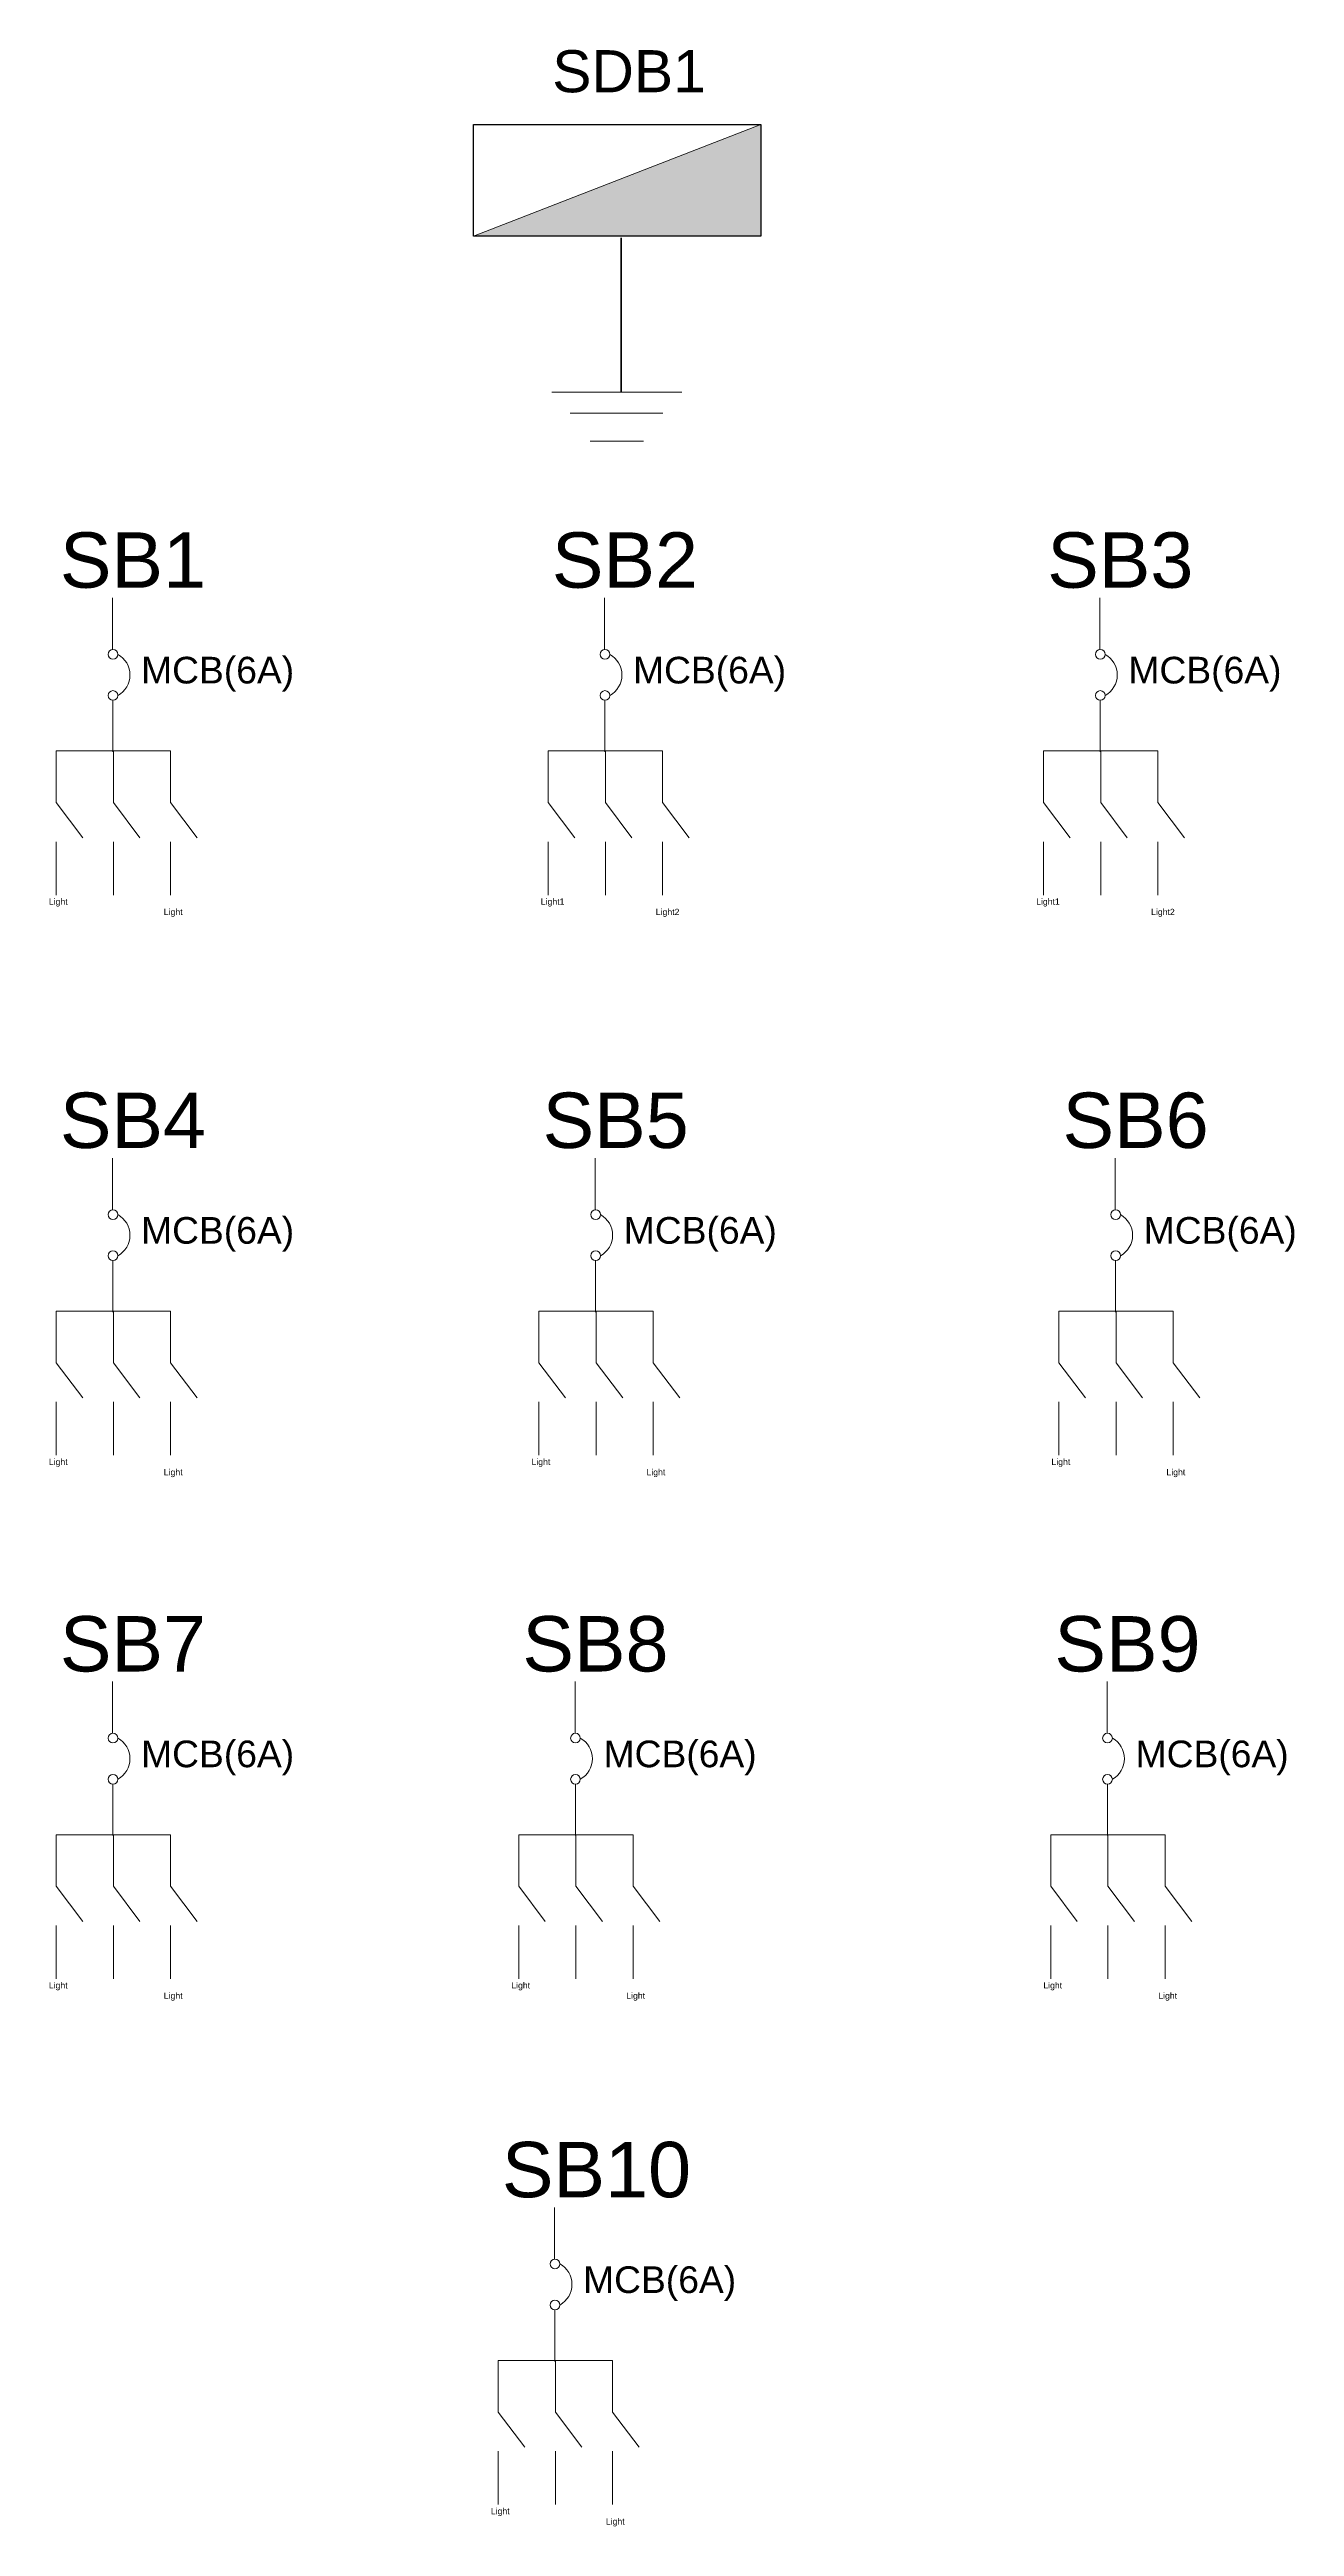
# Model space of a CAD drawing. Header units: inches. Extents: x -20263 to 10253, y -4567 to 3195.
# Drawn here: x 9470 to 10164, y -693 to 686 of the extents above; entities that cross this region are included whole.
import ezdxf

# ---------------------------------------------------------------- set-up
doc = ezdxf.new("R2010")
doc.units = ezdxf.units.IN
doc.header["$MEASUREMENT"] = 0
doc.linetypes.add('ACAD_ISO02W100', pattern=[15, 12, -3])
doc.layers.add('column', color=1, linetype='Continuous', lineweight=50)
doc.layers.add('walll', color=7, linetype='Continuous', lineweight=30)
doc.styles.get("Standard").update_dxf_attribs({"font": 'arial.ttf'})

msp = doc.modelspace()

# ---------------------------------------------------------------- hatches: boundary and pattern name
at = {"layer": 'walll', "linetype": 'ACAD_ISO02W100', "lineweight": 20}
h = msp.add_hatch(color=7, dxfattribs=at)
h.dxf.hatch_style = 1
h.paths.add_polyline_path([(9866.52, 582.468), (9866.52, 644.585), (9706.448, 582.468)])

# ---------------------------------------------------------------- linework, layer by layer
at = {"color": 7, "lineweight": 20}
msp.add_line((9866.52, 644.585), (9706.448, 582.468), dxfattribs=at)
at = {"color": 1, "lineweight": 20}
for p, q in [((9505.394, 381.12), (9505.394, 352.456)), ((9779.506, 381.12), (9779.506, 352.456)), ((10055.496, 381.12), (10055.496, 352.456)), ((9505.575, 324.01), (9505.575, 295.346)), ((9779.687, 324.01), (9779.687, 295.346)), ((10055.677, 324.01), (10055.677, 295.346)), ((9473.977, 295.82), (9473.977, 267.156)), ((9473.977, 295.82), (9505.853, 295.82)), ((9505.853, 295.82), (9505.853, 267.156)), ((9505.853, 295.82), (9537.729, 295.82)), ((9537.729, 295.82), (9537.729, 267.156)), ((9748.089, 295.82), (9748.089, 267.156)), ((9748.089, 295.82), (9779.965, 295.82)), ((9779.965, 295.82), (9779.965, 267.156)), ((9779.965, 295.82), (9811.84, 295.82)), ((9811.84, 295.82), (9811.84, 267.156)), ((10024.079, 295.82), (10024.079, 267.156)), ((10024.079, 295.82), (10055.955, 295.82)), ((10055.955, 295.82), (10055.955, 267.156)), ((10055.955, 295.82), (10087.831, 295.82)), ((10087.831, 295.82), (10087.831, 267.156)), ((9473.977, 267.156), (9488.792, 247.548)), ((9505.853, 267.156), (9520.668, 247.548)), ((9537.729, 267.156), (9552.544, 247.548)), ((9748.089, 267.156), (9762.904, 247.548)), ((9779.965, 267.156), (9794.78, 247.548)), ((9811.84, 267.156), (9826.656, 247.548)), ((10024.079, 267.156), (10038.894, 247.548)), ((10055.955, 267.156), (10070.77, 247.548)), ((10087.831, 267.156), (10102.646, 247.548)), ((9473.979, 245.294), (9473.979, 215.617)), ((9505.855, 245.294), (9505.855, 215.617)), ((9537.731, 245.294), (9537.731, 215.617)), ((9748.091, 245.294), (9748.091, 215.617)), ((9779.967, 245.294), (9779.967, 215.617)), ((9811.842, 245.294), (9811.842, 215.617)), ((10024.081, 245.294), (10024.081, 215.617)), ((10055.957, 245.294), (10055.957, 215.617)), ((10087.833, 245.294), (10087.833, 215.617)), ((9505.394, 69.155), (9505.394, 40.492)), ((9774.332, 69.155), (9774.332, 40.492)), ((10064.027, 69.155), (10064.027, 40.492)), ((9505.575, 12.045), (9505.575, -16.619)), ((9774.514, 12.045), (9774.514, -16.619)), ((10064.208, 12.045), (10064.208, -16.619)), ((9473.977, -16.144), (9473.977, -44.808)), ((9473.977, -16.144), (9505.853, -16.144)), ((9505.853, -16.144), (9505.853, -44.808)), ((9505.853, -16.144), (9537.729, -16.144)), ((9537.729, -16.144), (9537.729, -44.808)), ((9742.916, -16.144), (9742.916, -44.808)), ((9742.916, -16.144), (9774.791, -16.144)), ((9774.791, -16.144), (9774.791, -44.808)), ((9774.791, -16.144), (9806.667, -16.144)), ((9806.667, -16.144), (9806.667, -44.808)), ((10032.61, -16.144), (10032.61, -44.808)), ((10032.61, -16.144), (10064.486, -16.144)), ((10064.486, -16.144), (10064.486, -44.808)), ((10064.486, -16.144), (10096.362, -16.144)), ((10096.362, -16.144), (10096.362, -44.808)), ((9473.977, -44.808), (9488.792, -64.417)), ((9505.853, -44.808), (9520.668, -64.417)), ((9537.729, -44.808), (9552.544, -64.417)), ((9742.916, -44.808), (9757.731, -64.417)), ((9774.791, -44.808), (9789.606, -64.417)), ((9806.667, -44.808), (9821.482, -64.417)), ((10032.61, -44.808), (10047.425, -64.417)), ((10064.486, -44.808), (10079.301, -64.417)), ((10096.362, -44.808), (10111.177, -64.417)), ((9473.979, -66.671), (9473.979, -96.348)), ((9505.855, -66.671), (9505.855, -96.348)), ((9537.731, -66.671), (9537.731, -96.348)), ((9742.918, -66.671), (9742.918, -96.348)), ((9774.793, -66.671), (9774.793, -96.348)), ((9806.669, -66.671), (9806.669, -96.348)), ((10032.612, -66.671), (10032.612, -96.348)), ((10064.488, -66.671), (10064.488, -96.348)), ((10096.364, -66.671), (10096.364, -96.348)), ((9505.394, -222.346), (9505.394, -251.01)), ((9763.081, -222.346), (9763.081, -251.01)), ((10059.503, -222.346), (10059.503, -251.01)), ((9505.575, -279.456), (9505.575, -308.12)), ((9763.262, -279.456), (9763.262, -308.12)), ((10059.684, -279.456), (10059.684, -308.12)), ((9473.977, -307.645), (9473.977, -336.309)), ((9473.977, -307.645), (9505.853, -307.645)), ((9505.853, -307.645), (9505.853, -336.309)), ((9505.853, -307.645), (9537.729, -307.645)), ((9537.729, -307.645), (9537.729, -336.309)), ((9731.664, -307.645), (9731.664, -336.309)), ((9731.664, -307.645), (9763.54, -307.645)), ((9763.54, -307.645), (9763.54, -336.309)), ((9763.54, -307.645), (9795.416, -307.645)), ((9795.416, -307.645), (9795.416, -336.309)), ((10028.086, -307.645), (10028.086, -336.309)), ((10028.086, -307.645), (10059.962, -307.645)), ((10059.962, -307.645), (10059.962, -336.309)), ((10059.962, -307.645), (10091.837, -307.645)), ((10091.837, -307.645), (10091.837, -336.309)), ((9473.977, -336.309), (9488.792, -355.918)), ((9505.853, -336.309), (9520.668, -355.918)), ((9537.729, -336.309), (9552.544, -355.918)), ((9731.664, -336.309), (9746.479, -355.918)), ((9763.54, -336.309), (9778.355, -355.918)), ((9795.416, -336.309), (9810.231, -355.918)), ((10028.086, -336.309), (10042.901, -355.918)), ((10059.962, -336.309), (10074.777, -355.918)), ((10091.837, -336.309), (10106.653, -355.918)), ((9473.979, -358.172), (9473.979, -387.849)), ((9505.855, -358.172), (9505.855, -387.849)), ((9537.731, -358.172), (9537.731, -387.849)), ((9731.666, -358.172), (9731.666, -387.849)), ((9763.542, -358.172), (9763.542, -387.849)), ((9795.418, -358.172), (9795.418, -387.849)), ((10028.088, -358.172), (10028.088, -387.849)), ((10059.964, -358.172), (10059.964, -387.849)), ((10091.839, -358.172), (10091.839, -387.849)), ((9751.664, -515.113), (9751.664, -543.777)), ((9751.845, -572.223), (9751.845, -600.887)), ((9720.247, -600.413), (9720.247, -629.077)), ((9720.247, -600.413), (9752.123, -600.413)), ((9752.123, -600.413), (9752.123, -629.077)), ((9752.123, -600.413), (9783.999, -600.413)), ((9783.999, -600.413), (9783.999, -629.077)), ((9720.247, -629.077), (9735.062, -648.685)), ((9752.123, -629.077), (9766.938, -648.685)), ((9783.999, -629.077), (9798.814, -648.685)), ((9720.249, -650.94), (9720.249, -680.617)), ((9752.125, -650.94), (9752.125, -680.617)), ((9784.001, -650.94), (9784.001, -680.617))]:
    msp.add_line(p, q, dxfattribs=at)
at = {"color": 7, "lineweight": -3}
msp.add_lwpolyline([(9706.448, 644.585), (9866.52, 644.585), (9866.52, 582.468), (9706.448, 582.468)], close=True, dxfattribs=at)
at = {"color": 1, "lineweight": 20}
for centre in [(9505.627, 349.625), (9779.738, 349.625), (10055.729, 349.625), (9505.627, 326.72), (9779.738, 326.72), (10055.729, 326.72), (9505.627, 37.661), (9774.565, 37.661), (10064.26, 37.661), (9505.627, 14.755), (9774.565, 14.755), (10064.26, 14.755), (9505.627, -253.84), (9763.314, -253.84), (10059.735, -253.84), (9505.627, -276.746), (9763.314, -276.746), (10059.735, -276.746), (9751.897, -546.608), (9751.897, -569.513)]:
    msp.add_circle(centre, 2.695, dxfattribs=at)
for centre in [(9501.962, 338.173), (9776.074, 338.173), (10052.064, 338.173), (9501.962, 26.208), (9770.901, 26.208), (10060.596, 26.208), (9501.962, -265.293), (9759.65, -265.293), (10056.071, -265.293), (9748.233, -558.061)]:
    msp.add_arc(centre, 13.1, 299.040801, 60.959199, dxfattribs=at)
at = {"layer": 'column', "color": 244, "true_color": 0x991b1e}
msp.add_line((9788.728, 495.665), (9788.728, 581.52), dxfattribs=at)
at = {"layer": 'walll', "color": 7, "linetype": 'Continuous', "lineweight": 20}
for p, q in [((9786.455, 495.665), (9750.158, 495.665)), ((9750.158, 495.665), (9822.523, 495.665)), ((9760.289, 483.941), (9812.03, 483.941)), ((9771.506, 468.403), (9801.175, 468.403))]:
    msp.add_line(p, q, dxfattribs=at)

# ---------------------------------------------------------------- texts
at = {"color": 5, "lineweight": 20, "attachment_point": 1}
for s, width, gutter_width, insert, char_height in [('SDB1', 50.02246, 117.24, (9750.364, 686.052), 23.448), ('SB1', 53.46908, 154.238, (9476.034, 417.568), 30.8475), ('SB2', 53.46908, 154.238, (9750.145, 417.568), 30.8475), ('SB3', 53.46908, 154.238, (10026.136, 417.568), 30.8475), ('SB4', 53.46908, 154.238, (9476.034, 105.603), 30.8475), ('SB5', 53.46908, 154.238, (9744.972, 105.603), 30.8475), ('SB6', 53.46908, 154.238, (10034.667, 105.603), 30.8475), ('SB7', 53.46908, 154.238, (9476.034, -185.898), 30.8475), ('SB8', 53.46908, 154.238, (9733.721, -185.898), 30.8475), ('SB9', 53.46908, 154.238, (10030.142, -185.898), 30.8475), ('SB10', 53.46908, 154.238, (9722.304, -478.665), 30.8475)]:
    msp.add_mtext_dynamic_manual_height_columns(s, width=width, gutter_width=gutter_width, heights=[0], dxfattribs=dict(at, insert=insert, char_height=char_height))
at = {"color": 1, "lineweight": 20, "attachment_point": 1}
for s, width, gutter_width, heights, insert, char_height in [('MCB(6A)', 26.73454, 74.263, [0], (9521.277, 348.264), 14.8525), ('MCB(6A)', 26.73454, 74.263, [0], (9795.388, 348.264), 14.8525), ('MCB(6A)', 26.73454, 74.263, [0], (10071.379, 348.264), 14.8525), ('Light', 22.62154, 17.312, [16.62], (9469.864, 213.692), 3.4625), ('\\P Light', 14.39552, 17.312, [16.62], (9532.587, 213.706), 3.4625), ('Light1', 22.62154, 17.312, [16.62], (9743.976, 213.692), 3.4625), ('\\P Light2', 14.39552, 17.312, [16.62], (9806.699, 213.706), 3.4625), ('Light1', 22.62154, 17.312, [16.62], (10019.966, 213.692), 3.4625), ('\\P Light2', 14.39552, 17.312, [16.62], (10082.689, 213.706), 3.4625), ('MCB(6A)', 26.73454, 74.263, [0], (9521.277, 36.299), 14.8525), ('MCB(6A)', 26.73454, 74.263, [0], (9790.215, 36.299), 14.8525), ('MCB(6A)', 26.73454, 74.263, [0], (10079.91, 36.299), 14.8525), ('Light', 22.62154, 17.312, [16.62], (9469.864, -98.273), 3.4625), ('\\P Light', 14.39552, 17.312, [16.62], (9532.587, -98.259), 3.4625), ('Light', 22.62154, 17.312, [16.62], (9738.803, -98.273), 3.4625), ('\\P Light', 14.39552, 17.312, [16.62], (9801.526, -98.259), 3.4625), ('Light', 22.62154, 17.312, [16.62], (10028.497, -98.273), 3.4625), ('\\P Light', 14.39552, 17.312, [16.62], (10091.221, -98.259), 3.4625), ('MCB(6A)', 26.73454, 74.263, [0], (9521.277, -255.202), 14.8525), ('MCB(6A)', 26.73454, 74.263, [0], (9778.964, -255.202), 14.8525), ('MCB(6A)', 26.73454, 74.263, [0], (10075.385, -255.202), 14.8525), ('Light', 22.62154, 17.312, [16.62], (9469.864, -389.774), 3.4625), ('\\P Light', 14.39552, 17.312, [16.62], (9532.587, -389.76), 3.4625), ('Light', 22.62154, 17.312, [16.62], (9727.551, -389.774), 3.4625), ('\\P Light', 14.39552, 17.312, [16.62], (9790.275, -389.76), 3.4625), ('Light', 22.62154, 17.312, [16.62], (10023.973, -389.774), 3.4625), ('\\P Light', 14.39552, 17.312, [16.62], (10086.696, -389.76), 3.4625), ('MCB(6A)', 26.73454, 74.263, [0], (9767.547, -547.969), 14.8525), ('Light', 22.62154, 17.312, [16.62], (9716.134, -682.541), 3.4625), ('\\P Light', 14.39552, 17.312, [16.62], (9778.858, -682.528), 3.4625)]:
    msp.add_mtext_dynamic_manual_height_columns(s, width=width, gutter_width=gutter_width, heights=heights, dxfattribs=dict(at, insert=insert, char_height=char_height))

doc.saveas('drawing.dxf')
